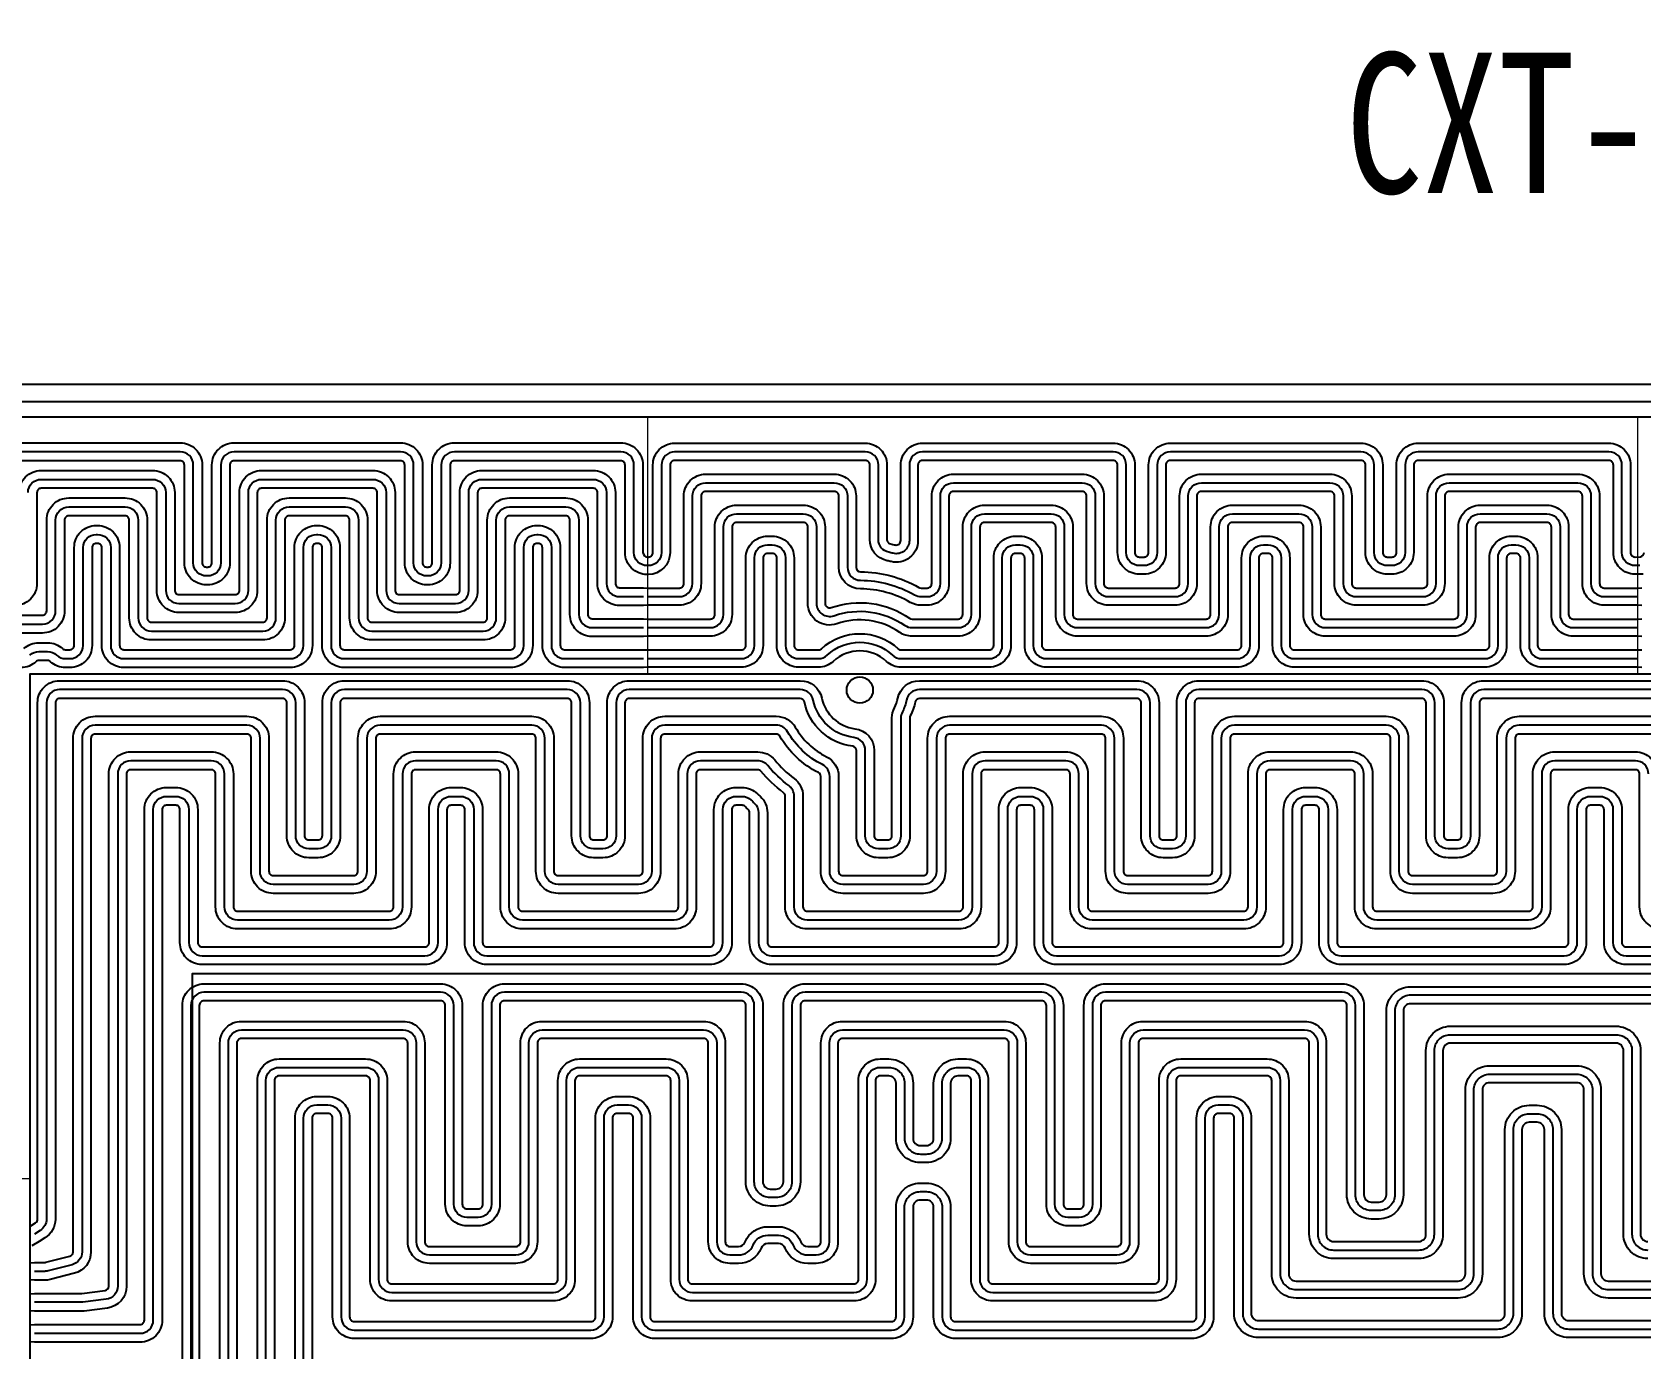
# Model space of a CAD drawing. Header units: millimetres. Extents: x -2003 to 8583, y -2734 to 1824.
# Drawn here: x 4136.2 to 4503.1, y 881.4 to 1181.7 of the extents above; entities that cross this region are included whole.
import ezdxf

# ---------------------------------------------------------------- set-up
doc = ezdxf.new("R2010")
doc.units = ezdxf.units.MM
doc.layers.add('参照', color=6, linetype='Continuous', lineweight=9)
for name, color, linetype in [('发热丝', 3, 'Continuous'), ('发热区', 2, 'Continuous'), ('菲林', 21, 'Continuous')]:
    doc.layers.add(name, color=color, linetype=linetype)
doc.styles.get("Standard").update_dxf_attribs({"font": 'txt', "width": 0.8})

# ---------------------------------------------------------------- blocks, each defined once
blk = doc.blocks.new('20251221.1025411')
at = {"color": 0, "linetype": 'Continuous', "lineweight": 25}
blk.add_lwpolyline([(1477.5, 425), (1, 425, 0.4142136), (0, 424), (0, 406.578), (1.478, 405.1), (20.75, 405.1, -1), (20.75, 397.4), (1.478, 397.4), (0, 395.922), (0, 1, 0.4142136), (1, 0), (48.5, 0), (48.5, 0.5, -0.4142136), (53.5, 5.5), (175, 5.5, -0.4142136), (180, 0.5), (180, 0), (1298.5, 0)], format="xyb", dxfattribs=at)
blk.add_circle((279.25, 362.75), 3, dxfattribs=at)
at = {"layer": '参照', "color": 0}
for points in [[(89.988, 251.385), (89.988, 366.4), (230.877, 366.4), (230.877, 425), (0, 425), (0, 251.385)], [(230.877, 425), (456.603, 425), (456.603, 366.4), (230.877, 366.4)]]:
    blk.add_lwpolyline(points, close=True, dxfattribs=at)
at = {"layer": '参照', "color": 0, "linetype": 'Continuous', "lineweight": 25}
for points in [[(230.737, 391.132, -0.4142136), (227.737, 394.132), (227.737, 414.1, 0.4142136), (224.737, 417.1), (186.769, 417.1, 0.4142136), (183.769, 414.1), (183.769, 391.776, -0.4142136), (180.769, 388.776), (180.488, 388.776, -0.4142136), (177.488, 391.776), (177.488, 414.1, 0.4142136), (174.488, 417.1), (136.52, 417.1, 0.4142136), (133.52, 414.1), (133.52, 391.776, -0.4142136), (130.52, 388.776), (130.239, 388.776, -0.4142136), (127.239, 391.776), (127.239, 414.1, 0.4142136), (124.239, 417.1), (86.271, 417.1, 0.4142136)], [(457.136, 391.132), (456.07, 391.132, -0.4142136), (453.07, 394.132), (453.07, 414.1, 0.4142136), (450.07, 417.1), (406.606, 417.1, 0.4142136), (403.606, 414.1), (403.606, 394.132, -0.4142136), (400.606, 391.132), (399.54, 391.132, -0.4142136), (396.54, 394.132), (396.54, 414.1, 0.4142136), (393.54, 417.1), (350.077, 417.1, 0.4142136), (347.077, 414.1), (347.077, 394.132, -0.4142136), (344.077, 391.132), (343.011, 391.132, -0.4142136), (340.011, 394.132), (340.011, 414.1, 0.4142136), (337.011, 417.1), (293.547, 417.1, 0.4142136), (290.547, 414.1), (290.547, 396.865, -0.4859498), (286.838, 393.95, 0.007785), (285.863, 394.172, -0.3546807), (283.481, 397.107), (283.481, 414.1, 0.4142136), (280.481, 417.1), (237.018, 417.1, 0.4142136), (234.018, 414.1), (234.018, 394.132, -0.4142136), (231.018, 391.132), (230.877, 391.132)], [(89.552, 407.819, -0.4142136), (92.552, 410.819), (117.958, 410.819, -0.4142136), (120.958, 407.819), (120.958, 385.495, 0.4142136), (123.958, 382.495), (136.801, 382.495, 0.4142136), (139.801, 385.495), (139.801, 407.819, -0.4142136), (142.801, 410.819), (168.207, 410.819, -0.4142136), (171.207, 407.819), (171.207, 385.495, 0.4142136), (174.207, 382.495), (187.05, 382.495, 0.4142136), (190.05, 385.495), (190.05, 407.819, -0.4142136), (193.05, 410.819), (218.456, 410.819, -0.4142136), (221.456, 407.819), (221.456, 387.065, 0.4142136), (224.456, 384.065), (229.877, 384.065)], [(230.877, 384.065), (238.084, 384.065, 0.4142136), (241.084, 387.065), (241.084, 407.034, -0.4142136), (244.084, 410.034), (273.415, 410.034, -0.4142136), (276.415, 407.034), (276.415, 390.79, 0.4124913), (279.397, 387.79, -0.1295731), (291.72, 384.464, 0.1310689), (293.214, 384.065), (294.614, 384.065, 0.4142136), (297.614, 387.065), (297.614, 407.034, -0.4142136), (300.614, 410.034), (329.944, 410.034, -0.4142136), (332.944, 407.034), (332.944, 387.065, 0.4142136), (335.944, 384.065), (351.143, 384.065, 0.4142136), (354.143, 387.065), (354.143, 407.034, -0.4142136), (357.143, 410.034), (386.474, 410.034, -0.4142136), (389.474, 407.034), (389.474, 387.065, 0.4142136), (392.474, 384.065), (407.672, 384.065, 0.4142136), (410.672, 387.065), (410.672, 407.034, -0.4142136), (413.672, 410.034), (443.003, 410.034, -0.4142136), (446.003, 407.034), (446.003, 387.065, 0.4142136), (449.003, 384.065), (456.603, 384.065)], [(66.479, 377.796), (92.833, 377.796, 0.4142136), (95.833, 380.796), (95.833, 401.538, -0.4142136), (98.833, 404.538), (111.677, 404.538, -0.4142136), (114.677, 401.538), (114.677, 379.214, 0.4142136), (117.677, 376.214), (143.082, 376.214, 0.4142136), (146.082, 379.214), (146.082, 401.538, -0.4142136), (149.082, 404.538), (161.926, 404.538, -0.4142136), (164.926, 401.538), (164.926, 379.214, 0.4142136), (167.926, 376.214), (193.331, 376.214, 0.4142136), (196.331, 379.214), (196.331, 401.538, -0.4142136), (199.331, 404.538), (212.175, 404.538, -0.4142136), (215.175, 401.538), (215.175, 379.999, 0.4142136), (218.175, 376.999), (229.877, 376.999)], [(230.877, 376.999), (245.15, 376.999, 0.4142136), (248.15, 379.999), (248.15, 399.968, -0.4142136), (251.15, 402.968), (266.349, 402.968, -0.4142136), (269.349, 399.968), (269.349, 382.552, 0.5162164), (273.336, 379.719, -0.2394849), (289.469, 377.532, 0.1523838), (291.175, 376.999), (301.68, 376.999, 0.4142136), (304.68, 379.999), (304.68, 399.968, -0.4142136), (307.68, 402.968), (322.878, 402.968, -0.4142136), (325.878, 399.968), (325.878, 379.999, 0.4142136), (328.878, 376.999), (358.209, 376.999, 0.4142136), (361.209, 379.999), (361.209, 399.968, -0.4142136), (364.209, 402.968), (379.408, 402.968, -0.4142136), (382.408, 399.968), (382.408, 379.999, 0.4142136), (385.408, 376.999), (414.739, 376.999, 0.4142136), (417.739, 379.999), (417.739, 399.968, -0.4142136), (420.739, 402.968), (435.937, 402.968, -0.4142136), (438.937, 399.968), (438.937, 379.999, 0.4142136), (441.937, 376.999), (456.603, 376.999)], [(89.966, 370.724, -0.1879521), (91.996, 371.515), (94.016, 371.515, -0.1879521), (96.046, 370.724, 0.1879521), (98.076, 369.933), (99.115, 369.933, 0.4142136), (102.115, 372.933), (102.115, 395.257, -0.4142136), (105.115, 398.257), (105.396, 398.257, -0.4142136), (108.396, 395.257), (108.396, 372.933, 0.4142136), (111.396, 369.933), (149.363, 369.933, 0.4142136), (152.363, 372.933), (152.363, 395.257, -0.4142136), (155.363, 398.257), (155.645, 398.257, -0.4142136), (158.645, 395.257), (158.645, 372.933, 0.4142136), (161.645, 369.933), (199.612, 369.933, 0.4142136), (202.612, 372.933), (202.612, 395.257, -0.4142136), (205.612, 398.257), (205.893, 398.257, -0.4142136), (208.893, 395.257), (208.893, 372.933, 0.4142136), (211.893, 369.933), (229.877, 369.933)], [(230.877, 369.933), (252.216, 369.933, 0.4142136), (255.216, 372.933), (255.216, 392.901, -0.4142136), (258.216, 395.901), (259.283, 395.901, -0.4142136), (262.283, 392.901), (262.283, 372.933, 0.4142136), (265.283, 369.933), (269.789, 369.933, 0.1893835), (271.831, 370.735, -0.3928573), (286.669, 370.735, 0.1893835), (288.711, 369.933), (308.746, 369.933, 0.4142136), (311.746, 372.933), (311.746, 392.901, -0.4142136), (314.746, 395.901), (315.812, 395.901, -0.4142136), (318.812, 392.901), (318.812, 372.933, 0.4142136), (321.812, 369.933), (365.275, 369.933, 0.4142136), (368.275, 372.933), (368.275, 392.901, -0.4142136), (371.275, 395.901), (372.342, 395.901, -0.4142136), (375.342, 392.901), (375.342, 372.933, 0.4142136), (378.342, 369.933), (421.805, 369.933, 0.4142136), (424.805, 372.933), (424.805, 392.901, -0.4142136), (427.805, 395.901), (428.871, 395.901, -0.4142136), (431.871, 392.901), (431.871, 372.933, 0.4142136), (434.871, 369.933), (456.603, 369.933)], [(495.652, 362.867), (421.528, 362.867, 0.4142136), (418.528, 359.867), (418.528, 329.534, -0.4142136), (415.528, 326.534), (413.408, 326.534, -0.4142136), (410.408, 329.534), (410.408, 359.867, 0.4142136), (407.408, 362.867), (356.572, 362.867, 0.4142136), (353.572, 359.867), (353.572, 329.534, -0.4142136), (350.572, 326.534), (348.452, 326.534, -0.4142136), (345.452, 329.534), (345.452, 359.867, 0.4142136), (342.452, 362.867), (292.848, 362.867, 0.354261), (289.913, 360.489, -0.0664399), (288.947, 357.772, 0.1191346), (288.616, 356.402), (288.616, 329.534, -0.4142136), (285.616, 326.534), (283.496, 326.534, -0.4142136), (280.496, 329.534), (280.496, 348.961, 0.3776246), (277.875, 351.937, -0.3190449), (268.587, 360.489, 0.354261), (265.652, 362.867), (226.66, 362.867, 0.4142136), (223.66, 359.867), (223.66, 329.534, -0.4142136), (220.66, 326.534), (218.54, 326.534, -0.4142136), (215.54, 329.534), (215.54, 359.867, 0.4142136), (212.54, 362.867), (161.704, 362.867, 0.4142136), (158.704, 359.867), (158.704, 329.534, -0.4142136), (155.704, 326.534), (153.584, 326.534, -0.4142136), (150.584, 329.534), (150.584, 359.867, 0.4142136), (147.584, 362.867), (96.748, 362.867, 0.4142136), (93.748, 359.867), (93.748, 242.067, -0.2598398), (92.326, 239.516), (90.988, 238.688)], [(464.245, 354.747), (429.647, 354.747, 0.4142136), (426.647, 351.747), (426.647, 321.414, -0.4142136), (423.647, 318.414), (405.289, 318.414, -0.4142136), (402.289, 321.414), (402.289, 351.747, 0.4142136), (399.289, 354.747), (364.691, 354.747, 0.4142136), (361.691, 351.747), (361.691, 321.414, -0.4142136), (358.691, 318.414), (340.333, 318.414, -0.4142136), (337.333, 321.414), (337.333, 351.747, 0.4142136), (334.333, 354.747), (299.735, 354.747, 0.4142136), (296.735, 351.747), (296.735, 321.414, -0.4142136), (293.735, 318.414), (275.377, 318.414, -0.4142136), (272.377, 321.414), (272.377, 343.068, 0.2837255), (270.722, 345.749, -0.1466963), (262.775, 353.246, 0.2680532), (260.176, 354.747), (234.779, 354.747, 0.4142136), (231.779, 351.747), (231.779, 321.414, -0.4142136), (228.779, 318.414), (210.421, 318.414, -0.4142136), (207.421, 321.414), (207.421, 351.747, 0.4142136), (204.421, 354.747), (169.823, 354.747, 0.4142136), (166.823, 351.747), (166.823, 321.414, -0.4142136), (163.823, 318.414), (145.465, 318.414, -0.4142136), (142.465, 321.414), (142.465, 351.747, 0.4142136), (139.465, 354.747), (104.867, 354.747, 0.4142136), (101.867, 351.747), (101.867, 234.598, -0.3418842), (99.618, 231.693), (94.117, 230.271, -0.0633572), (93.366, 230.175), (90.988, 230.175)], [(459.125, 343.628, 0.4142136), (456.125, 346.628), (437.767, 346.628, 0.4142136), (434.767, 343.628), (434.767, 313.295, -0.4142136), (431.767, 310.295), (397.169, 310.295, -0.4142136), (394.169, 313.295), (394.169, 343.628, 0.4142136), (391.169, 346.628), (372.811, 346.628, 0.4142136), (369.811, 343.628), (369.811, 313.295, -0.4142136), (366.811, 310.295), (332.213, 310.295, -0.4142136), (329.213, 313.295), (329.213, 343.628, 0.4142136), (326.213, 346.628), (307.855, 346.628, 0.4142136), (304.855, 343.628), (304.855, 313.295, -0.4142136), (301.855, 310.295), (267.257, 310.295, -0.4142136), (264.257, 313.295), (264.257, 338.57, 0.2370638), (263.048, 340.977, -0.0610207), (258.272, 345.531, 0.2245408), (255.953, 346.628), (242.899, 346.628, 0.4142136), (239.899, 343.628), (239.899, 313.295, -0.4142136), (236.899, 310.295), (202.301, 310.295, -0.4142136), (199.301, 313.295), (199.301, 343.628, 0.4142136), (196.301, 346.628), (177.943, 346.628, 0.4142136), (174.943, 343.628), (174.943, 313.295, -0.4142136), (171.943, 310.295), (137.345, 310.295, -0.4142136), (134.345, 313.295), (134.345, 343.628, 0.4142136), (131.345, 346.628), (112.987, 346.628, 0.4142136), (109.987, 343.628), (109.987, 226.792, -0.3770286), (107.371, 223.817), (102.059, 223.13, -0.0321622), (101.674, 223.105), (90.988, 223.105)], [(90.988, 216.035), (115.106, 216.035, 0.4142136), (118.106, 219.035), (118.106, 335.508, -0.4142136), (121.106, 338.508), (123.226, 338.508, -0.4142136), (126.226, 335.508), (126.226, 305.175, 0.4142136), (129.226, 302.175), (180.062, 302.175, 0.4142136), (183.062, 305.175), (183.062, 335.508, -0.4142136), (186.062, 338.508), (188.182, 338.508, -0.4142136), (191.182, 335.508), (191.182, 305.175, 0.4142136), (194.182, 302.175), (245.018, 302.175, 0.4142136), (248.018, 305.175), (248.018, 335.508, -0.4142136), (251.018, 338.508), (252.385, 338.508, -0.1971036), (254.492, 337.644, 0.006815), (255.185, 336.979, -0.2078217), (256.138, 334.786), (256.138, 305.175, 0.4142136), (259.138, 302.175), (309.974, 302.175, 0.4142136), (312.974, 305.175), (312.974, 335.508, -0.4142136), (315.974, 338.508), (318.094, 338.508, -0.4142136), (321.094, 335.508), (321.094, 305.175, 0.4142136), (324.094, 302.175), (374.93, 302.175, 0.4142136), (377.93, 305.175), (377.93, 335.508, -0.4142136), (380.93, 338.508), (383.05, 338.508, -0.4142136), (386.05, 335.508), (386.05, 305.175, 0.4142136), (389.05, 302.175), (439.886, 302.175, 0.4142136), (442.886, 305.175), (442.886, 335.508, -0.4142136), (445.886, 338.508), (448.006, 338.508, -0.4142136), (451.006, 335.508), (451.006, 305.175, 0.4142136), (454.006, 302.175), (504.842, 302.175, 0.4142136)], [(460.764, 293.163), (404.877, 293.163, 0.4142136), (401.277, 289.563), (401.277, 247.644, -0.4142136), (397.677, 244.044), (395.864, 244.044, -0.4142136), (392.264, 247.644), (392.264, 290.825, 0.4142136), (389.264, 293.825), (335.292, 293.825, 0.4142136), (332.292, 290.825), (332.292, 245.486, -0.4142136), (329.292, 242.486), (326.725, 242.486, -0.4142136), (323.725, 245.486), (323.725, 290.825, 0.4142136), (320.725, 293.825), (266.753, 293.825, 0.4142136), (263.753, 290.825), (263.753, 250.592, -0.4142136), (260.153, 246.992), (258.785, 246.992, -0.4142136), (255.185, 250.592), (255.185, 290.825, 0.4142136), (252.185, 293.825), (198.213, 293.825, 0.4142136), (195.213, 290.825), (195.213, 245.486, -0.4142136), (192.213, 242.486), (189.646, 242.486, -0.4142136), (186.646, 245.486), (186.646, 290.825, 0.4142136), (183.646, 293.825), (129.673, 293.825, 0.4142136), (126.673, 290.825), (126.673, 134.175, 0.4142136)], [(135.241, 142.742), (135.241, 282.258, -0.4142136), (138.241, 285.258), (175.078, 285.258, -0.4142136), (178.078, 282.258), (178.078, 236.919, 0.4142136), (181.078, 233.919), (200.781, 233.919, 0.4142136), (203.781, 236.919), (203.781, 282.258, -0.4142136), (206.781, 285.258), (243.618, 285.258, -0.4142136), (246.618, 282.258), (246.618, 236.919, 0.4142136), (249.618, 233.919), (251.585, 233.919, 0.3058685), (254.924, 236.172, -0.3058685), (258.262, 238.425), (260.676, 238.425, -0.3058685), (264.014, 236.172, 0.3058685), (267.353, 233.919), (269.32, 233.919, 0.4142136), (272.32, 236.919), (272.32, 282.258, -0.4142136), (275.32, 285.258), (312.157, 285.258, -0.4142136), (315.157, 282.258), (315.157, 236.919, 0.4142136), (318.157, 233.919), (337.86, 233.919, 0.4142136), (340.86, 236.919), (340.86, 282.258, -0.4142136), (343.86, 285.258), (380.697, 285.258, -0.4142136), (383.697, 282.258), (383.697, 238.631, 0.4142136), (387.297, 235.031), (406.689, 235.031, 0.4142136), (410.289, 238.631), (410.289, 280.55, -0.4142136), (413.889, 284.15), (451.752, 284.15, -0.4142136), (455.352, 280.55), (455.352, 238.631, 0.4142136), (458.952, 235.031)], [(143.808, 151.31), (143.808, 273.69, -0.4142136), (146.808, 276.69), (166.511, 276.69, -0.4142136), (169.511, 273.69), (169.511, 228.351, 0.4142136), (172.511, 225.351), (209.348, 225.351, 0.4142136), (212.348, 228.351), (212.348, 273.69, -0.4142136), (215.348, 276.69), (235.05, 276.69, -0.4142136), (238.05, 273.69), (238.05, 228.351, 0.4142136), (241.05, 225.351), (277.888, 225.351, 0.4142136), (280.888, 228.351), (280.888, 273.69, -0.4142136), (283.888, 276.69), (285.855, 276.69, -0.4142136), (289.455, 273.09), (289.455, 260.531, 0.4142136), (293.055, 256.931), (294.422, 256.931, 0.4142136), (298.022, 260.531), (298.022, 273.09, -0.4142136), (301.622, 276.69), (303.59, 276.69, -0.4142136), (306.59, 273.69), (306.59, 228.351, 0.4142136), (309.59, 225.351), (346.427, 225.351, 0.4142136), (349.427, 228.351), (349.427, 273.69, -0.4142136), (352.427, 276.69), (372.129, 276.69, -0.4142136), (375.129, 273.69), (375.129, 229.619, 0.4142136), (378.729, 226.019), (415.702, 226.019, 0.4142136), (419.302, 229.619), (419.302, 271.538, -0.4142136), (422.902, 275.138), (442.739, 275.138, -0.4142136), (446.339, 271.538), (446.339, 229.619, 0.4142136), (449.939, 226.019), (487.802, 226.019, 0.4142136)], [(152.376, 159.877), (152.376, 265.123, -0.4142136), (155.376, 268.123), (157.943, 268.123, -0.4142136), (160.943, 265.123), (160.943, 219.784, 0.4142136), (163.943, 216.784), (217.915, 216.784, 0.4142136), (220.915, 219.784), (220.915, 265.123, -0.4142136), (223.915, 268.123), (226.483, 268.123, -0.4142136), (229.483, 265.123), (229.483, 219.784, 0.4142136), (232.483, 216.784), (286.455, 216.784, 0.4142136), (289.455, 219.784), (289.455, 244.764, -0.4142136), (293.055, 248.364), (294.422, 248.364, -0.4142136), (298.022, 244.764), (298.022, 219.784, 0.4142136), (301.022, 216.784), (354.995, 216.784, 0.4142136), (357.995, 219.784), (357.995, 265.123, -0.4142136), (360.995, 268.123), (363.562, 268.123, -0.4142136), (366.562, 265.123), (366.562, 220.606, 0.4142136), (370.162, 217.006), (424.714, 217.006, 0.4142136), (428.314, 220.606), (428.314, 262.525, -0.4142136), (431.914, 266.125), (433.727, 266.125, -0.4142136), (437.327, 262.525), (437.327, 220.606, 0.4142136), (440.927, 217.006), (496.814, 217.006, 0.4142136)]]:
    blk.add_lwpolyline(points, format="xyb", dxfattribs=at)
at = {"layer": '发热丝', "color": 0}
for points in [[(457.603, 367.902), (456.603, 367.972), (434.871, 367.972, -0.4142136), (429.91, 372.933), (429.91, 392.901, 0.4142136), (428.871, 393.94), (427.805, 393.94, 0.4142136), (426.766, 392.901), (426.766, 372.933, -0.4142136), (421.805, 367.972), (378.342, 367.972, -0.4142136), (373.38, 372.933), (373.38, 392.901, 0.4142136), (372.342, 393.94), (371.275, 393.94, 0.4142136), (370.237, 392.901), (370.237, 372.933, -0.4142136), (365.275, 367.972), (321.812, 367.972, -0.4142136), (316.851, 372.933), (316.851, 392.901, 0.4142136), (315.812, 393.94), (314.746, 393.94, 0.4142136), (313.707, 392.901), (313.707, 372.933, -0.4142136), (308.746, 367.972), (288.711, 367.972, -0.1893835), (285.334, 369.298, 0.3928573), (273.166, 369.298, -0.1893835), (269.789, 367.972), (265.283, 367.972, -0.4142136), (260.321, 372.933), (260.321, 392.901, 0.4142136), (259.283, 393.94), (258.216, 393.94, 0.4142136), (257.178, 392.901), (257.178, 372.933, -0.4142136), (252.216, 367.972), (230.877, 367.972), (229.877, 367.897), (211.893, 367.897, -0.4142136), (206.857, 372.933), (206.857, 395.257, 0.4142136), (205.893, 396.221), (205.612, 396.221, 0.4142136), (204.648, 395.257), (204.648, 372.933, -0.4142136), (199.612, 367.897), (161.645, 367.897, -0.4142136), (156.609, 372.933), (156.609, 395.257, 0.4142136), (155.645, 396.221), (155.363, 396.221, 0.4142136), (154.399, 395.257), (154.399, 372.933, -0.4142136), (149.363, 367.897), (111.396, 367.897, -0.4142136), (106.36, 372.933), (106.36, 395.257, 0.4142136), (105.396, 396.221), (105.115, 396.221, 0.4142136), (104.151, 395.257), (104.151, 372.933, -0.4142136), (99.115, 367.897), (98.076, 367.897, -0.1879521), (94.668, 369.225, 0.1879521), (94.016, 369.479), (91.996, 369.479, 0.1879521), (91.344, 369.225, -0.1879521), (87.936, 367.897)], [(89.921, 240.415), (91.258, 241.242, 0.2598398), (91.718, 242.067), (91.718, 359.867, -0.4142136), (96.748, 364.897), (147.584, 364.897, -0.4142136), (152.614, 359.867), (152.614, 329.534, 0.4142136), (153.584, 328.564), (155.704, 328.564, 0.4142136), (156.674, 329.534), (156.674, 359.867, -0.4142136), (161.704, 364.897), (212.54, 364.897, -0.4142136), (217.57, 359.867), (217.57, 329.534, 0.4142136), (218.54, 328.564), (220.66, 328.564, 0.4142136), (221.63, 329.534), (221.63, 359.867, -0.4142136), (226.66, 364.897), (265.652, 364.897, -0.354261), (270.573, 360.91, 0.3190449), (278.131, 353.951, -0.3776246), (282.526, 348.961), (282.526, 329.534, 0.4142136), (283.496, 328.564), (285.616, 328.564, 0.4142136), (286.586, 329.534), (286.586, 356.402, -0.1191346), (287.141, 358.699, 0.0664399), (287.927, 360.91, -0.354261), (292.848, 364.897), (342.452, 364.897, -0.4142136), (347.482, 359.867), (347.482, 329.534, 0.4142136), (348.452, 328.564), (350.572, 328.564, 0.4142136), (351.542, 329.534), (351.542, 359.867, -0.4142136), (356.572, 364.897), (407.408, 364.897, -0.4142136), (412.438, 359.867), (412.438, 329.534, 0.4142136), (413.408, 328.564), (415.528, 328.564, 0.4142136), (416.498, 329.534), (416.498, 359.867, -0.4142136), (421.528, 364.897), (495.652, 364.897, -0.354261)], [(496.814, 215.069), (440.927, 215.069, -0.4142136), (435.389, 220.606), (435.389, 262.525, 0.4142136), (433.727, 264.188), (431.914, 264.188, 0.4142136), (430.252, 262.525), (430.252, 220.606, -0.4142136), (424.714, 215.069), (370.162, 215.069, -0.4142136), (364.625, 220.606), (364.625, 265.123, 0.4142136), (363.562, 266.185), (360.995, 266.185, 0.4142136), (359.932, 265.123), (359.932, 219.784, -0.4142136), (354.995, 214.846), (301.022, 214.846, -0.4142136), (296.085, 219.784), (296.085, 244.764, 0.4142136), (294.422, 246.427), (293.055, 246.427, 0.4142136), (291.392, 244.764), (291.392, 219.784, -0.4142136), (286.455, 214.846), (232.483, 214.846, -0.4142136), (227.545, 219.784), (227.545, 265.123, 0.4142136), (226.483, 266.185), (223.915, 266.185, 0.4142136), (222.853, 265.123), (222.853, 219.784, -0.4142136), (217.915, 214.846), (163.943, 214.846, -0.4142136), (159.006, 219.784), (159.006, 265.123, 0.4142136), (157.943, 266.185), (155.376, 266.185, 0.4142136), (154.313, 265.123), (154.313, 159.877, 0.4142136)], [(124.736, 134.175), (124.736, 290.825, -0.4142136), (129.673, 295.762), (183.646, 295.762, -0.4142136), (188.583, 290.825), (188.583, 245.486, 0.4142136), (189.646, 244.423), (192.213, 244.423, 0.4142136), (193.276, 245.486), (193.276, 290.825, -0.4142136), (198.213, 295.762), (252.185, 295.762, -0.4142136), (257.123, 290.825), (257.123, 250.592, 0.4142136), (258.785, 248.93), (260.153, 248.93, 0.4142136), (261.815, 250.592), (261.815, 290.825, -0.4142136), (266.753, 295.762), (320.725, 295.762, -0.4142136), (325.662, 290.825), (325.662, 245.486, 0.4142136), (326.725, 244.423), (329.292, 244.423, 0.4142136), (330.355, 245.486), (330.355, 290.825, -0.4142136), (335.292, 295.762), (389.264, 295.762, -0.4142136), (394.202, 290.825), (394.202, 247.644, 0.4142136), (395.864, 245.981), (397.677, 245.981, 0.4142136), (399.339, 247.644), (399.339, 289.563, -0.4142136), (404.877, 295.1), (460.764, 295.1, -0.4142136)], [(504.842, 300.145), (454.006, 300.145, -0.4142136), (448.976, 305.175), (448.976, 335.508, 0.4142136), (448.006, 336.478), (445.886, 336.478, 0.4142136), (444.916, 335.508), (444.916, 305.175, -0.4142136), (439.886, 300.145), (389.05, 300.145, -0.4142136), (384.02, 305.175), (384.02, 335.508, 0.4142136), (383.05, 336.478), (380.93, 336.478, 0.4142136), (379.96, 335.508), (379.96, 305.175, -0.4142136), (374.93, 300.145), (324.094, 300.145, -0.4142136), (319.064, 305.175), (319.064, 335.508, 0.4142136), (318.094, 336.478), (315.974, 336.478, 0.4142136), (315.004, 335.508), (315.004, 305.175, -0.4142136), (309.974, 300.145), (259.138, 300.145, -0.4142136), (254.108, 305.175), (254.108, 334.786, 0.2078217), (253.8, 335.495, -0.006815), (253.066, 336.199, 0.1971036), (252.385, 336.478), (251.018, 336.478, 0.4142136), (250.048, 335.508), (250.048, 305.175, -0.4142136), (245.018, 300.145), (194.182, 300.145, -0.4142136), (189.152, 305.175), (189.152, 335.508, 0.4142136), (188.182, 336.478), (186.062, 336.478, 0.4142136), (185.092, 335.508), (185.092, 305.175, -0.4142136), (180.062, 300.145), (129.226, 300.145, -0.4142136), (124.196, 305.175), (124.196, 335.508, 0.4142136), (123.226, 336.478), (121.106, 336.478, 0.4142136), (120.136, 335.508), (120.136, 219.035, -0.4142136), (115.106, 214.005), (90.988, 214.005), (89.988, 214.074)], [(86.271, 419.136), (124.239, 419.136, -0.4142136), (129.275, 414.1), (129.275, 391.776, 0.4142136), (130.239, 390.812), (130.52, 390.812, 0.4142136), (131.484, 391.776), (131.484, 414.1, -0.4142136), (136.52, 419.136), (174.488, 419.136, -0.4142136), (179.524, 414.1), (179.524, 391.776, 0.4142136), (180.488, 390.812), (180.769, 390.812, 0.4142136), (181.733, 391.776), (181.733, 414.1, -0.4142136), (186.769, 419.136), (224.737, 419.136, -0.4142136), (229.773, 414.1), (229.773, 394.132, 0.4044169), (230.877, 393.093), (231.018, 393.093, 0.4142136), (232.056, 394.132), (232.056, 414.1, -0.4142136), (237.018, 419.061), (280.481, 419.061, -0.4142136), (285.443, 414.1), (285.443, 397.107, 0.3546807), (286.267, 396.091, -0.007785), (287.302, 395.856, 0.4859498), (288.586, 396.865), (288.586, 414.1, -0.4142136), (293.547, 419.061), (337.011, 419.061, -0.4142136), (341.972, 414.1), (341.972, 394.132, 0.4142136), (343.011, 393.093), (344.077, 393.093, 0.4142136), (345.115, 394.132), (345.115, 414.1, -0.4142136), (350.077, 419.061), (393.54, 419.061, -0.4142136), (398.502, 414.1), (398.502, 394.132, 0.4142136), (399.54, 393.093), (400.606, 393.093, 0.4142136), (401.645, 394.132), (401.645, 414.1, -0.4142136), (406.606, 419.061), (450.07, 419.061, -0.4142136), (455.031, 414.1), (455.031, 394.132, 0.4142136), (456.07, 393.093), (457.287, 393.174, 0.3691491), (458.105, 394.132)], [(133.304, 142.742), (133.304, 282.258, -0.4142136), (138.241, 287.195), (175.078, 287.195, -0.4142136), (180.016, 282.258), (180.016, 236.919, 0.4142136), (181.078, 235.856), (200.781, 235.856, 0.4142136), (201.843, 236.919), (201.843, 282.258, -0.4142136), (206.781, 287.195), (243.618, 287.195, -0.4142136), (248.555, 282.258), (248.555, 236.919, 0.4142136), (249.618, 235.856), (251.585, 235.856, 0.3058685), (253.127, 236.897, -0.3058685), (258.262, 240.362), (260.676, 240.362, -0.3058685), (265.811, 236.897, 0.3058685), (267.353, 235.856), (269.32, 235.856, 0.4142136), (270.383, 236.919), (270.383, 282.258, -0.4142136), (275.32, 287.195), (312.157, 287.195, -0.4142136), (317.095, 282.258), (317.095, 236.919, 0.4142136), (318.157, 235.856), (337.86, 235.856, 0.4142136), (338.922, 236.919), (338.922, 282.258, -0.4142136), (343.86, 287.195), (380.697, 287.195, -0.4142136), (385.634, 282.258), (385.634, 238.631, 0.4142136), (387.297, 236.969), (406.689, 236.969, 0.4142136), (408.352, 238.631), (408.352, 280.55, -0.4142136), (413.889, 286.087), (451.752, 286.087, -0.4142136), (457.289, 280.55), (457.289, 238.631, 0.4142136), (458.952, 236.969)], [(462.125, 308.265, -0.4142136), (457.095, 313.295), (457.095, 343.628, 0.4142136), (456.125, 344.598), (437.767, 344.598, 0.4142136), (436.797, 343.628), (436.797, 313.295, -0.4142136), (431.767, 308.265), (397.169, 308.265, -0.4142136), (392.139, 313.295), (392.139, 343.628, 0.4142136), (391.169, 344.598), (372.811, 344.598, 0.4142136), (371.841, 343.628), (371.841, 313.295, -0.4142136), (366.811, 308.265), (332.213, 308.265, -0.4142136), (327.183, 313.295), (327.183, 343.628, 0.4142136), (326.213, 344.598), (307.855, 344.598, 0.4142136), (306.885, 343.628), (306.885, 313.295, -0.4142136), (301.855, 308.265), (267.257, 308.265, -0.4142136), (262.227, 313.295), (262.227, 338.57, 0.2370638), (261.836, 339.348, -0.0610207), (256.702, 344.243, 0.2245408), (255.953, 344.598), (242.899, 344.598, 0.4142136), (241.929, 343.628), (241.929, 313.295, -0.4142136), (236.899, 308.265), (202.301, 308.265, -0.4142136), (197.271, 313.295), (197.271, 343.628, 0.4142136), (196.301, 344.598), (177.943, 344.598, 0.4142136), (176.973, 343.628), (176.973, 313.295, -0.4142136), (171.943, 308.265), (137.345, 308.265, -0.4142136), (132.315, 313.295), (132.315, 343.628, 0.4142136), (131.345, 344.598), (112.987, 344.598, 0.4142136), (112.017, 343.628), (112.017, 226.792, -0.3770286), (107.632, 221.804), (102.319, 221.117, -0.0321622), (101.674, 221.075), (90.988, 221.075), (89.988, 221.144)], [(87.516, 407.819, -0.4142136), (92.552, 412.855), (117.958, 412.855, -0.4142136), (122.994, 407.819), (122.994, 385.495, 0.4142136), (123.958, 384.531), (136.801, 384.531, 0.4142136), (137.765, 385.495), (137.765, 407.819, -0.4142136), (142.801, 412.855), (168.207, 412.855, -0.4142136), (173.243, 407.819), (173.243, 385.495, 0.4142136), (174.207, 384.531), (187.05, 384.531, 0.4142136), (188.014, 385.495), (188.014, 407.819, -0.4142136), (193.05, 412.855), (218.456, 412.855, -0.4142136), (223.492, 407.819), (223.492, 387.065, 0.4142136), (224.456, 386.101), (229.877, 386.101), (230.877, 386.027), (238.084, 386.027, 0.4142136), (239.123, 387.065), (239.123, 407.034, -0.4142136), (244.084, 411.995), (273.415, 411.995, -0.4142136), (278.376, 407.034), (278.376, 390.79, 0.4124913), (279.409, 389.751, -0.1295731), (292.697, 386.165, 0.1310689), (293.214, 386.027), (294.614, 386.027, 0.4142136), (295.652, 387.065), (295.652, 407.034, -0.4142136), (300.614, 411.995), (329.944, 411.995, -0.4142136), (334.906, 407.034), (334.906, 387.065, 0.4142136), (335.944, 386.027), (351.143, 386.027, 0.4142136), (352.181, 387.065), (352.181, 407.034, -0.4142136), (357.143, 411.995), (386.474, 411.995, -0.4142136), (391.435, 407.034), (391.435, 387.065, 0.4142136), (392.474, 386.027), (407.672, 386.027, 0.4142136), (408.711, 387.065), (408.711, 407.034, -0.4142136), (413.672, 411.995), (443.003, 411.995, -0.4142136), (447.965, 407.034), (447.965, 387.065, 0.4142136), (449.003, 386.027), (456.603, 386.027), (457.603, 386.096)], [(457.919, 389.162), (456.07, 389.17, -0.4142136), (451.108, 394.132), (451.108, 414.1, 0.4142136), (450.07, 415.138), (406.606, 415.138, 0.4142136), (405.568, 414.1), (405.568, 394.132, -0.4142136), (400.606, 389.17), (399.54, 389.17, -0.4142136), (394.579, 394.132), (394.579, 414.1, 0.4142136), (393.54, 415.138), (350.077, 415.138, 0.4142136), (349.038, 414.1), (349.038, 394.132, -0.4142136), (344.077, 389.17), (343.011, 389.17, -0.4142136), (338.049, 394.132), (338.049, 414.1, 0.4142136), (337.011, 415.138), (293.547, 415.138, 0.4142136), (292.509, 414.1), (292.509, 396.865, -0.4859498), (286.375, 392.045, 0.007785), (285.459, 392.252, -0.3546807), (281.52, 397.107), (281.52, 414.1, 0.4142136), (280.481, 415.138), (237.018, 415.138, 0.4142136), (235.979, 414.1), (235.979, 394.132, -0.4052266), (231.018, 389.106), (230.737, 389.096, -0.4142136), (225.701, 394.132), (225.701, 414.1, 0.4142136), (224.737, 415.064), (186.769, 415.064, 0.4142136), (185.805, 414.1), (185.805, 391.776, -0.4142136), (180.769, 386.74), (180.488, 386.74, -0.4142136), (175.452, 391.776), (175.452, 414.1, 0.4142136), (174.488, 415.064), (136.52, 415.064, 0.4142136), (135.556, 414.1), (135.556, 391.776, -0.4142136), (130.52, 386.74), (130.239, 386.74, -0.4142136), (125.203, 391.776), (125.203, 414.1, 0.4142136), (124.239, 415.064), (86.271, 415.064, 0.4142136)], [(89.988, 217.997), (90.988, 218.065), (115.106, 218.065, 0.4142136), (116.076, 219.035), (116.076, 335.508, -0.4142136), (121.106, 340.538), (123.226, 340.538, -0.4142136), (128.256, 335.508), (128.256, 305.175, 0.4142136), (129.226, 304.205), (180.062, 304.205, 0.4142136), (181.032, 305.175), (181.032, 335.508, -0.4142136), (186.062, 340.538), (188.182, 340.538, -0.4142136), (193.212, 335.508), (193.212, 305.175, 0.4142136), (194.182, 304.205), (245.018, 304.205, 0.4142136), (245.988, 305.175), (245.988, 335.508, -0.4142136), (251.018, 340.538), (252.385, 340.538, -0.1971036), (255.917, 339.09, 0.006815), (256.571, 338.463, -0.2078217), (258.168, 334.786), (258.168, 305.175, 0.4142136), (259.138, 304.205), (309.974, 304.205, 0.4142136), (310.944, 305.175), (310.944, 335.508, -0.4142136), (315.974, 340.538), (318.094, 340.538, -0.4142136), (323.124, 335.508), (323.124, 305.175, 0.4142136), (324.094, 304.205), (374.93, 304.205, 0.4142136), (375.9, 305.175), (375.9, 335.508, -0.4142136), (380.93, 340.538), (383.05, 340.538, -0.4142136), (388.08, 335.508), (388.08, 305.175, 0.4142136), (389.05, 304.205), (439.886, 304.205, 0.4142136), (440.856, 305.175), (440.856, 335.508, -0.4142136), (445.886, 340.538), (448.006, 340.538, -0.4142136), (453.036, 335.508), (453.036, 305.175, 0.4142136), (454.006, 304.205), (504.842, 304.205, 0.4142136)], [(460.764, 291.225), (404.877, 291.225, 0.4142136), (403.214, 289.563), (403.214, 247.644, -0.4142136), (397.677, 242.106), (395.864, 242.106, -0.4142136), (390.327, 247.644), (390.327, 290.825, 0.4142136), (389.264, 291.888), (335.292, 291.888, 0.4142136), (334.23, 290.825), (334.23, 245.486, -0.4142136), (329.292, 240.549), (326.725, 240.549, -0.4142136), (321.787, 245.486), (321.787, 290.825, 0.4142136), (320.725, 291.888), (266.753, 291.888, 0.4142136), (265.69, 290.825), (265.69, 250.592, -0.4142136), (260.153, 245.055), (258.785, 245.055, -0.4142136), (253.248, 250.592), (253.248, 290.825, 0.4142136), (252.185, 291.888), (198.213, 291.888, 0.4142136), (197.15, 290.825), (197.15, 245.486, -0.4142136), (192.213, 240.549), (189.646, 240.549, -0.4142136), (184.708, 245.486), (184.708, 290.825, 0.4142136), (183.646, 291.888), (129.673, 291.888, 0.4142136), (128.611, 290.825), (128.611, 134.175, 0.4142136)], [(141.871, 151.31), (141.871, 273.69, -0.4142136), (146.808, 278.627), (166.511, 278.627, -0.4142136), (171.448, 273.69), (171.448, 228.351, 0.4142136), (172.511, 227.289), (209.348, 227.289, 0.4142136), (210.411, 228.351), (210.411, 273.69, -0.4142136), (215.348, 278.627), (235.05, 278.627, -0.4142136), (239.988, 273.69), (239.988, 228.351, 0.4142136), (241.05, 227.289), (277.888, 227.289, 0.4142136), (278.95, 228.351), (278.95, 273.69, -0.4142136), (283.888, 278.627), (285.855, 278.627, -0.4142136), (291.392, 273.09), (291.392, 260.531, 0.4142136), (293.055, 258.869), (294.422, 258.869, 0.4142136), (296.085, 260.531), (296.085, 273.09, -0.4142136), (301.622, 278.627), (303.59, 278.627, -0.4142136), (308.527, 273.69), (308.527, 228.351, 0.4142136), (309.59, 227.289), (346.427, 227.289, 0.4142136), (347.49, 228.351), (347.49, 273.69, -0.4142136), (352.427, 278.627), (372.129, 278.627, -0.4142136), (377.067, 273.69), (377.067, 229.619, 0.4142136), (378.729, 227.956), (415.702, 227.956, 0.4142136), (417.364, 229.619), (417.364, 271.538, -0.4142136), (422.902, 277.075), (442.739, 277.075, -0.4142136), (448.277, 271.538), (448.277, 229.619, 0.4142136), (449.939, 227.956), (487.802, 227.956, 0.4142136)], [(464.245, 352.717), (429.647, 352.717, 0.4142136), (428.677, 351.747), (428.677, 321.414, -0.4142136), (423.647, 316.384), (405.289, 316.384, -0.4142136), (400.259, 321.414), (400.259, 351.747, 0.4142136), (399.289, 352.717), (364.691, 352.717, 0.4142136), (363.721, 351.747), (363.721, 321.414, -0.4142136), (358.691, 316.384), (340.333, 316.384, -0.4142136), (335.303, 321.414), (335.303, 351.747, 0.4142136), (334.333, 352.717), (299.735, 352.717, 0.4142136), (298.765, 351.747), (298.765, 321.414, -0.4142136), (293.735, 316.384), (275.377, 316.384, -0.4142136), (270.347, 321.414), (270.347, 343.068, 0.2837255), (269.812, 343.935, -0.1466963), (261.016, 352.232, 0.2680532), (260.176, 352.717), (234.779, 352.717, 0.4142136), (233.809, 351.747), (233.809, 321.414, -0.4142136), (228.779, 316.384), (210.421, 316.384, -0.4142136), (205.391, 321.414), (205.391, 351.747, 0.4142136), (204.421, 352.717), (169.823, 352.717, 0.4142136), (168.853, 351.747), (168.853, 321.414, -0.4142136), (163.823, 316.384), (145.465, 316.384, -0.4142136), (140.435, 321.414), (140.435, 351.747, 0.4142136), (139.465, 352.717), (104.867, 352.717, 0.4142136), (103.897, 351.747), (103.897, 234.598, -0.3418842), (100.127, 229.728), (94.625, 228.305, -0.0633572), (93.366, 228.145), (90.988, 228.145), (89.988, 228.214)], [(66.479, 379.832), (92.833, 379.832, 0.4142136), (93.797, 380.796), (93.797, 401.538, -0.4142136), (98.833, 406.574), (111.677, 406.574, -0.4142136), (116.713, 401.538), (116.713, 379.214, 0.4142136), (117.677, 378.25), (143.082, 378.25, 0.4142136), (144.046, 379.214), (144.046, 401.538, -0.4142136), (149.082, 406.574), (161.926, 406.574, -0.4142136), (166.962, 401.538), (166.962, 379.214, 0.4142136), (167.926, 378.25), (193.331, 378.25, 0.4142136), (194.295, 379.214), (194.295, 401.538, -0.4142136), (199.331, 406.574), (212.175, 406.574, -0.4142136), (217.211, 401.538), (217.211, 379.999, 0.4142136), (218.175, 379.035), (229.877, 379.035), (230.877, 378.961), (245.15, 378.961, 0.4142136), (246.189, 379.999), (246.189, 399.968, -0.4142136), (251.15, 404.929), (266.349, 404.929, -0.4142136), (271.31, 399.968), (271.31, 382.552, 0.5162164), (272.691, 381.571, -0.2394849), (290.584, 379.145, 0.1523838), (291.175, 378.961), (301.68, 378.961, 0.4142136), (302.718, 379.999), (302.718, 399.968, -0.4142136), (307.68, 404.929), (322.878, 404.929, -0.4142136), (327.84, 399.968), (327.84, 379.999, 0.4142136), (328.878, 378.961), (358.209, 378.961, 0.4142136), (359.248, 379.999), (359.248, 399.968, -0.4142136), (364.209, 404.929), (379.408, 404.929, -0.4142136), (384.369, 399.968), (384.369, 379.999, 0.4142136), (385.408, 378.961), (414.739, 378.961, 0.4142136), (415.777, 379.999), (415.777, 399.968, -0.4142136), (420.739, 404.929), (435.937, 404.929, -0.4142136), (440.899, 399.968), (440.899, 379.999, 0.4142136), (441.937, 378.961), (456.603, 378.961), (457.603, 379.03)], [(457.603, 382.034), (456.603, 382.104), (449.003, 382.104, -0.4142136), (444.042, 387.065), (444.042, 407.034, 0.4142136), (443.003, 408.072), (413.672, 408.072, 0.4142136), (412.634, 407.034), (412.634, 387.065, -0.4142136), (407.672, 382.104), (392.474, 382.104, -0.4142136), (387.512, 387.065), (387.512, 407.034, 0.4142136), (386.474, 408.072), (357.143, 408.072, 0.4142136), (356.104, 407.034), (356.104, 387.065, -0.4142136), (351.143, 382.104), (335.944, 382.104, -0.4142136), (330.983, 387.065), (330.983, 407.034, 0.4142136), (329.944, 408.072), (300.614, 408.072, 0.4142136), (299.575, 407.034), (299.575, 387.065, -0.4142136), (294.614, 382.104), (293.214, 382.104, -0.1310689), (290.743, 382.763, 0.1295731), (279.386, 385.828, -0.4124913), (274.453, 390.79), (274.453, 407.034, 0.4142136), (273.415, 408.072), (244.084, 408.072, 0.4142136), (243.046, 407.034), (243.046, 387.065, -0.4142136), (238.084, 382.104), (230.877, 382.104), (229.877, 382.029), (224.456, 382.029, -0.4142136), (219.42, 387.065), (219.42, 407.819, 0.4142136), (218.456, 408.783), (193.05, 408.783, 0.4142136), (192.086, 407.819), (192.086, 385.495, -0.4142136), (187.05, 380.459), (174.207, 380.459, -0.4142136), (169.171, 385.495), (169.171, 407.819, 0.4142136), (168.207, 408.783), (142.801, 408.783, 0.4142136), (141.837, 407.819), (141.837, 385.495, -0.4142136), (136.801, 380.459), (123.958, 380.459, -0.4142136), (118.922, 385.495), (118.922, 407.819, 0.4142136), (117.958, 408.783), (92.552, 408.783, 0.4142136), (91.588, 407.819), (91.588, 387.077, -0.4142136), (86.552, 382.041)], [(89.988, 225.067), (90.988, 225.135), (101.674, 225.135, 0.0321622), (101.798, 225.143), (107.111, 225.83, 0.3770286), (107.957, 226.792), (107.957, 343.628, -0.4142136), (112.987, 348.658), (131.345, 348.658, -0.4142136), (136.375, 343.628), (136.375, 313.295, 0.4142136), (137.345, 312.325), (171.943, 312.325, 0.4142136), (172.913, 313.295), (172.913, 343.628, -0.4142136), (177.943, 348.658), (196.301, 348.658, -0.4142136), (201.331, 343.628), (201.331, 313.295, 0.4142136), (202.301, 312.325), (236.899, 312.325, 0.4142136), (237.869, 313.295), (237.869, 343.628, -0.4142136), (242.899, 348.658), (255.953, 348.658, -0.2245408), (259.841, 346.819, 0.0610207), (264.26, 342.605, -0.2370638), (266.287, 338.57), (266.287, 313.295, 0.4142136), (267.257, 312.325), (301.855, 312.325, 0.4142136), (302.825, 313.295), (302.825, 343.628, -0.4142136), (307.855, 348.658), (326.213, 348.658, -0.4142136), (331.243, 343.628), (331.243, 313.295, 0.4142136), (332.213, 312.325), (366.811, 312.325, 0.4142136), (367.781, 313.295), (367.781, 343.628, -0.4142136), (372.811, 348.658), (391.169, 348.658, -0.4142136), (396.199, 343.628), (396.199, 313.295, 0.4142136), (397.169, 312.325), (431.767, 312.325, 0.4142136), (432.737, 313.295), (432.737, 343.628, -0.4142136), (437.767, 348.658), (456.125, 348.658, -0.4142136), (461.155, 343.628)], [(458.952, 233.094, -0.4142136), (453.414, 238.631), (453.414, 280.55, 0.4142136), (451.752, 282.213), (413.889, 282.213, 0.4142136), (412.227, 280.55), (412.227, 238.631, -0.4142136), (406.689, 233.094), (387.297, 233.094, -0.4142136), (381.76, 238.631), (381.76, 282.258, 0.4142136), (380.697, 283.32), (343.86, 283.32, 0.4142136), (342.797, 282.258), (342.797, 236.919, -0.4142136), (337.86, 231.981), (318.157, 231.981, -0.4142136), (313.22, 236.919), (313.22, 282.258, 0.4142136), (312.157, 283.32), (275.32, 283.32, 0.4142136), (274.257, 282.258), (274.257, 236.919, -0.4142136), (269.32, 231.981), (267.353, 231.981, -0.3058685), (262.217, 235.447, 0.3058685), (260.676, 236.487), (258.262, 236.487, 0.3058685), (256.72, 235.447, -0.3058685), (251.585, 231.981), (249.618, 231.981, -0.4142136), (244.68, 236.919), (244.68, 282.258, 0.4142136), (243.618, 283.32), (206.781, 283.32, 0.4142136), (205.718, 282.258), (205.718, 236.919, -0.4142136), (200.781, 231.981), (181.078, 231.981, -0.4142136), (176.141, 236.919), (176.141, 282.258, 0.4142136), (175.078, 283.32), (138.241, 283.32, 0.4142136), (137.178, 282.258), (137.178, 142.742, 0.4142136)], [(150.438, 159.877), (150.438, 265.123, -0.4142136), (155.376, 270.06), (157.943, 270.06, -0.4142136), (162.881, 265.123), (162.881, 219.784, 0.4142136), (163.943, 218.721), (217.915, 218.721, 0.4142136), (218.978, 219.784), (218.978, 265.123, -0.4142136), (223.915, 270.06), (226.483, 270.06, -0.4142136), (231.42, 265.123), (231.42, 219.784, 0.4142136), (232.483, 218.721), (286.455, 218.721, 0.4142136), (287.518, 219.784), (287.518, 244.764, -0.4142136), (293.055, 250.301), (294.422, 250.301, -0.4142136), (299.96, 244.764), (299.96, 219.784, 0.4142136), (301.022, 218.721), (354.995, 218.721, 0.4142136), (356.057, 219.784), (356.057, 265.123, -0.4142136), (360.995, 270.06), (363.562, 270.06, -0.4142136), (368.499, 265.123), (368.499, 220.606, 0.4142136), (370.162, 218.944), (424.714, 218.944, 0.4142136), (426.377, 220.606), (426.377, 262.525, -0.4142136), (431.914, 268.062), (433.727, 268.062, -0.4142136), (439.264, 262.525), (439.264, 220.606, 0.4142136), (440.927, 218.944), (496.814, 218.944, 0.4142136)], [(495.652, 360.837), (421.528, 360.837, 0.4142136), (420.558, 359.867), (420.558, 329.534, -0.4142136), (415.528, 324.504), (413.408, 324.504, -0.4142136), (408.378, 329.534), (408.378, 359.867, 0.4142136), (407.408, 360.837), (356.572, 360.837, 0.4142136), (355.602, 359.867), (355.602, 329.534, -0.4142136), (350.572, 324.504), (348.452, 324.504, -0.4142136), (343.422, 329.534), (343.422, 359.867, 0.4142136), (342.452, 360.837), (292.848, 360.837, 0.354261), (291.899, 360.068, -0.0664399), (290.753, 356.845, 0.1191346), (290.646, 356.402), (290.646, 329.534, -0.4142136), (285.616, 324.504), (283.496, 324.504, -0.4142136), (278.466, 329.534), (278.466, 348.961, 0.3776246), (277.618, 349.923, -0.3190449), (266.601, 360.068, 0.354261), (265.652, 360.837), (226.66, 360.837, 0.4142136), (225.69, 359.867), (225.69, 329.534, -0.4142136), (220.66, 324.504), (218.54, 324.504, -0.4142136), (213.51, 329.534), (213.51, 359.867, 0.4142136), (212.54, 360.837), (161.704, 360.837, 0.4142136), (160.734, 359.867), (160.734, 329.534, -0.4142136), (155.704, 324.504), (153.584, 324.504, -0.4142136), (148.554, 329.534), (148.554, 359.867, 0.4142136), (147.584, 360.837), (96.748, 360.837, 0.4142136), (95.778, 359.867), (95.778, 242.067, -0.2598398), (93.393, 237.789), (92.056, 236.962), (90.412, 236.025, -0.1393732)], [(88.589, 372.223, -0.1879521), (91.996, 373.551), (94.016, 373.551, -0.1879521), (97.424, 372.223, 0.1879521), (98.076, 371.969), (99.115, 371.969, 0.4142136), (100.079, 372.933), (100.079, 395.257, -0.4142136), (105.115, 400.293), (105.396, 400.293, -0.4142136), (110.432, 395.257), (110.432, 372.933, 0.4142136), (111.396, 371.969), (149.363, 371.969, 0.4142136), (150.327, 372.933), (150.327, 395.257, -0.4142136), (155.363, 400.293), (155.645, 400.293, -0.4142136), (160.681, 395.257), (160.681, 372.933, 0.4142136), (161.645, 371.969), (199.612, 371.969, 0.4142136), (200.576, 372.933), (200.576, 395.257, -0.4142136), (205.612, 400.293), (205.893, 400.293, -0.4142136), (210.929, 395.257), (210.929, 372.933, 0.4142136), (211.893, 371.969), (229.877, 371.969), (230.877, 371.895), (252.216, 371.895, 0.4142136), (253.255, 372.933), (253.255, 392.901, -0.4142136), (258.216, 397.863), (259.283, 397.863, -0.4142136), (264.244, 392.901), (264.244, 372.933, 0.4142136), (265.283, 371.895), (269.789, 371.895, 0.1893835), (270.496, 372.172, -0.3928573), (288.004, 372.172, 0.1893835), (288.711, 371.895), (308.746, 371.895, 0.4142136), (309.784, 372.933), (309.784, 392.901, -0.4142136), (314.746, 397.863), (315.812, 397.863, -0.4142136), (320.774, 392.901), (320.774, 372.933, 0.4142136), (321.812, 371.895), (365.275, 371.895, 0.4142136), (366.314, 372.933), (366.314, 392.901, -0.4142136), (371.275, 397.863), (372.342, 397.863, -0.4142136), (377.303, 392.901), (377.303, 372.933, 0.4142136), (378.342, 371.895), (421.805, 371.895, 0.4142136), (422.843, 372.933), (422.843, 392.901, -0.4142136), (427.805, 397.863), (428.871, 397.863, -0.4142136), (433.833, 392.901), (433.833, 372.933, 0.4142136), (434.871, 371.895), (456.603, 371.895), (457.603, 371.964)], [(457.603, 374.968), (456.603, 375.038), (441.937, 375.038, -0.4142136), (436.976, 379.999), (436.976, 399.968, 0.4142136), (435.937, 401.006), (420.739, 401.006, 0.4142136), (419.7, 399.968), (419.7, 379.999, -0.4142136), (414.739, 375.038), (385.408, 375.038, -0.4142136), (380.446, 379.999), (380.446, 399.968, 0.4142136), (379.408, 401.006), (364.209, 401.006, 0.4142136), (363.171, 399.968), (363.171, 379.999, -0.4142136), (358.209, 375.038), (328.878, 375.038, -0.4142136), (323.917, 379.999), (323.917, 399.968, 0.4142136), (322.878, 401.006), (307.68, 401.006, 0.4142136), (306.641, 399.968), (306.641, 379.999, -0.4142136), (301.68, 375.038), (291.175, 375.038, -0.1523838), (288.353, 375.918, 0.2394849), (273.982, 377.867, -0.5162164), (267.387, 382.552), (267.387, 399.968, 0.4142136), (266.349, 401.006), (251.15, 401.006, 0.4142136), (250.112, 399.968), (250.112, 379.999, -0.4142136), (245.15, 375.038), (230.877, 375.038), (229.877, 374.963), (218.175, 374.963, -0.4142136), (213.139, 379.999), (213.139, 401.538, 0.4142136), (212.175, 402.502), (199.331, 402.502, 0.4142136), (198.367, 401.538), (198.367, 379.214, -0.4142136), (193.331, 374.178), (167.926, 374.178, -0.4142136), (162.89, 379.214), (162.89, 401.538, 0.4142136), (161.926, 402.502), (149.082, 402.502, 0.4142136), (148.118, 401.538), (148.118, 379.214, -0.4142136), (143.082, 374.178), (117.677, 374.178, -0.4142136), (112.641, 379.214), (112.641, 401.538, 0.4142136), (111.677, 402.502), (98.833, 402.502, 0.4142136), (97.869, 401.538), (97.869, 380.796, -0.4142136), (92.833, 375.76), (66.479, 375.76, -0.190194)], [(89.988, 232.137), (90.988, 232.205), (93.366, 232.205, 0.0633572), (93.609, 232.236), (99.11, 233.659, 0.3418842), (99.837, 234.598), (99.837, 351.747, -0.4142136), (104.867, 356.777), (139.465, 356.777, -0.4142136), (144.495, 351.747), (144.495, 321.414, 0.4142136), (145.465, 320.444), (163.823, 320.444, 0.4142136), (164.793, 321.414), (164.793, 351.747, -0.4142136), (169.823, 356.777), (204.421, 356.777, -0.4142136), (209.451, 351.747), (209.451, 321.414, 0.4142136), (210.421, 320.444), (228.779, 320.444, 0.4142136), (229.749, 321.414), (229.749, 351.747, -0.4142136), (234.779, 356.777), (260.176, 356.777, -0.2680532), (264.533, 354.261, 0.1466963), (271.632, 347.564, -0.2837255), (274.407, 343.068), (274.407, 321.414, 0.4142136), (275.377, 320.444), (293.735, 320.444, 0.4142136), (294.705, 321.414), (294.705, 351.747, -0.4142136), (299.735, 356.777), (334.333, 356.777, -0.4142136), (339.363, 351.747), (339.363, 321.414, 0.4142136), (340.333, 320.444), (358.691, 320.444, 0.4142136), (359.661, 321.414), (359.661, 351.747, -0.4142136), (364.691, 356.777), (399.289, 356.777, -0.4142136), (404.319, 351.747), (404.319, 321.414, 0.4142136), (405.289, 320.444), (423.647, 320.444, 0.4142136), (424.617, 321.414), (424.617, 351.747, -0.4142136), (429.647, 356.777), (464.245, 356.777, -0.4142136)], [(487.802, 224.081), (449.939, 224.081, -0.4142136), (444.402, 229.619), (444.402, 271.538, 0.4142136), (442.739, 273.2), (422.902, 273.2, 0.4142136), (421.239, 271.538), (421.239, 229.619, -0.4142136), (415.702, 224.081), (378.729, 224.081, -0.4142136), (373.192, 229.619), (373.192, 273.69, 0.4142136), (372.129, 274.753), (352.427, 274.753, 0.4142136), (351.364, 273.69), (351.364, 228.351, -0.4142136), (346.427, 223.414), (309.59, 223.414, -0.4142136), (304.653, 228.351), (304.653, 273.69, 0.4142136), (303.59, 274.753), (301.622, 274.753, 0.4142136), (299.96, 273.09), (299.96, 260.531, -0.4142136), (294.422, 254.994), (293.055, 254.994, -0.4142136), (287.518, 260.531), (287.518, 273.09, 0.4142136), (285.855, 274.753), (283.888, 274.753, 0.4142136), (282.825, 273.69), (282.825, 228.351, -0.4142136), (277.888, 223.414), (241.05, 223.414, -0.4142136), (236.113, 228.351), (236.113, 273.69, 0.4142136), (235.05, 274.753), (215.348, 274.753, 0.4142136), (214.285, 273.69), (214.285, 228.351, -0.4142136), (209.348, 223.414), (172.511, 223.414, -0.4142136), (167.573, 228.351), (167.573, 273.69, 0.4142136), (166.511, 274.753), (146.808, 274.753, 0.4142136), (145.746, 273.69), (145.746, 151.31, 0.4142136)]]:
    blk.add_lwpolyline(points, format="xyb", dxfattribs=at)
at = {"layer": '发热区', "color": 0}
for points in [[(89.988, 58.6), (1388.512, 58.6), (1388.512, 366.4), (89.988, 366.4)], [(127, 127), (1351.5, 127), (1351.5, 298), (127, 298)]]:
    blk.add_lwpolyline(points, close=True, dxfattribs=at)

msp = doc.modelspace()

# ---------------------------------------------------------------- linework, layer by layer
at = {"layer": '菲林'}
msp.add_lwpolyline([(4783.948, 1097.354), (4040.948, 1097.354), (4040.948, 665.354), (4783.948, 665.354), (4783.948, 661.354), (4033.948, 661.354, -0.4142136), (4030.948, 664.354), (4030.948, 1098.354, -0.4142136), (4033.948, 1101.354), (4783.948, 1101.354)], format="xyb", close=True, dxfattribs=at)

# ---------------------------------------------------------------- block references
at = {"color": 250}
msp.add_blockref('20251221.1025411', (4045.698, 668.854), dxfattribs=at)

# ---------------------------------------------------------------- texts
at = {"layer": '参照', "insert": (4435.788, 1176.96), "char_height": 32, "attachment_point": 1}
msp.add_mtext_dynamic_manual_height_columns('CXT-3261 {\\f宋体|b0|i0|c134|p2;菲林图} SUS304 0.1T+{\\f宋体|b0|i0|c134|p2;绿膜} ', width=940.00978, gutter_width=17.5, heights=[-42.19], dxfattribs=at)

doc.saveas('drawing.dxf')
